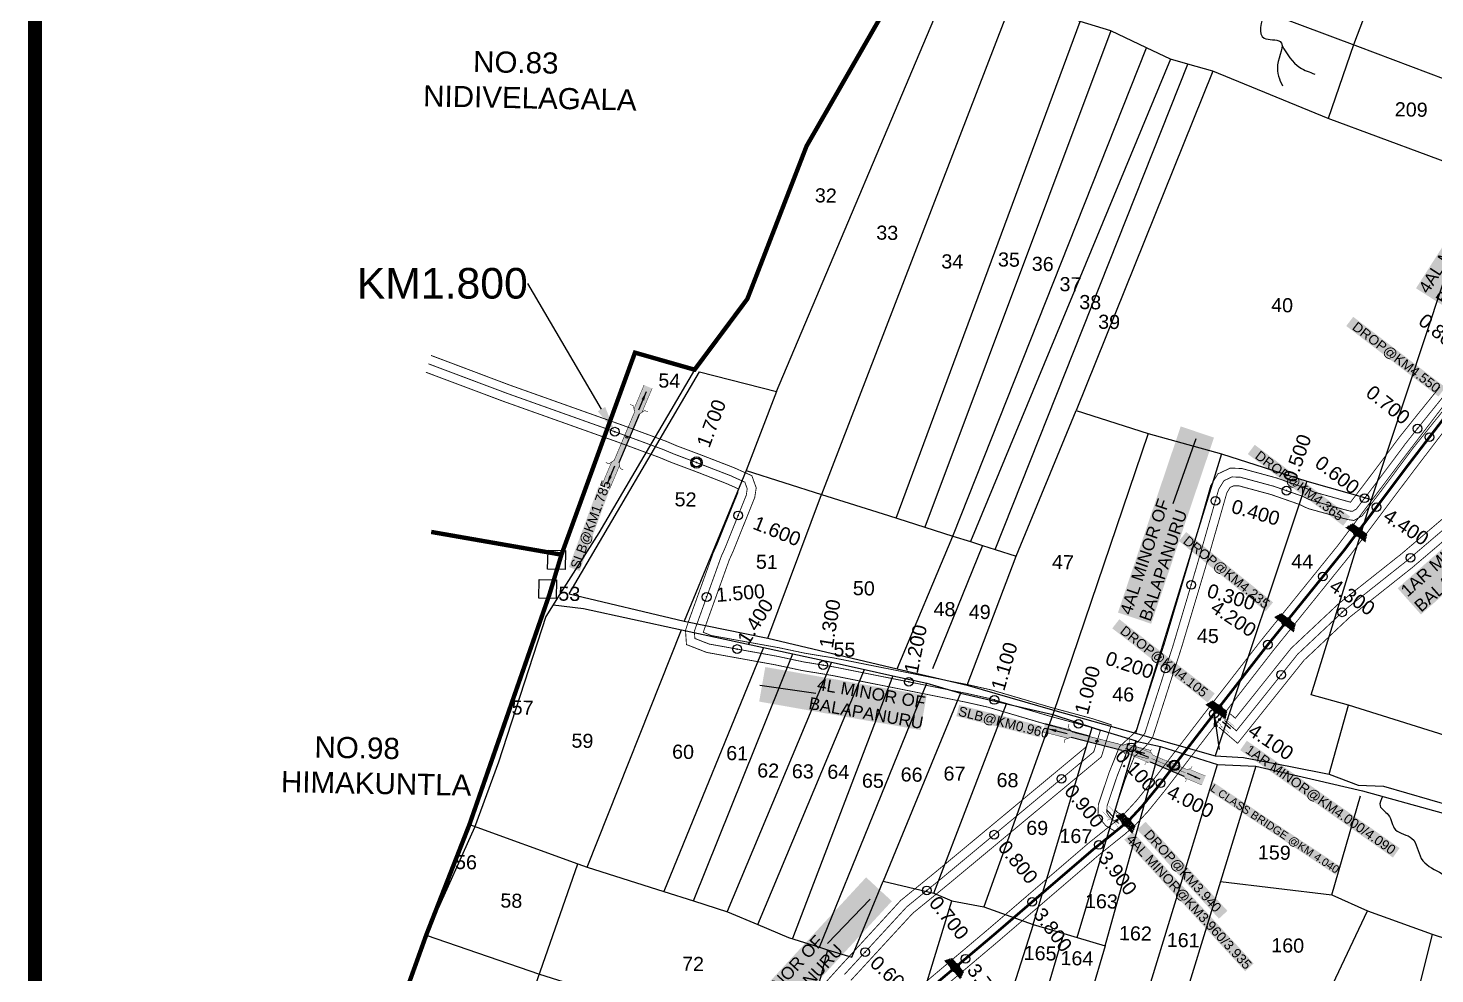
# Model space of a CAD drawing. Header units: millimetres. Extents: x 191939 to 221722, y 1607077 to 1617110.
# Drawn here: x 191939 to 193548, y 1613480 to 1614562 of the extents above; entities that cross this region are included whole.
import ezdxf
from ezdxf import colors
from ezdxf.entities.mleader import LeaderData, LeaderLine
from ezdxf.enums import TextEntityAlignment as Align
from ezdxf.math import Vec2, Vec3

# ---------------------------------------------------------------- set-up
doc = ezdxf.new("R2010")
doc.units = ezdxf.units.MM
doc.header["$LTSCALE"] = 15
doc.header["$PDMODE"] = 32
doc.header["$PDSIZE"] = 10
doc.linetypes.add('ACAD_ISO02W100', pattern=[15, 12, -3])
doc.linetypes.add('HIDDEN2', pattern=[0.1875, 0.125, -0.0625])
for name, color, linetype in [('BOUNDRY STONES', 240, 'Continuous'), ('CANAL1', 7, 'Continuous'), ('CS', 134, 'Continuous'), ('CSMark', 72, 'Continuous'), ('PAPER SIZE', 5, 'Continuous'), ('PLOTS', 7, 'Continuous'), ('PLOTS NO', 7, 'Continuous'), ('STREAMS', 4, 'Continuous'), ('STRUCTURE', 5, 'Continuous'), ('TEXT', 1, 'Continuous'), ('text2', 7, 'Continuous'), ('VILLAGE BOUNDRY', 5, 'Continuous'), ('VILLAGE STONES', 240, 'Continuous')]:
    doc.layers.add(name, color=color, linetype=linetype)
doc.styles.get("Standard").update_dxf_attribs({"font": 'arial.ttf'})
doc.dimstyles.get("Standard").update_dxf_attribs({"dimtxt": 0.18, "dimasz": 0.18, "dimexe": 0.18, "dimexo": 0.0625, "dimgap": 0.09, "dimtad": 0, "dimtih": 1, "dimtoh": 1, "dimdec": 4, "dimzin": 0, "dimdsep": 46, "dimtxsty": 'Standard', "dimcen": 0.09, "dimadec": 0, "dimazin": 0, "dimtfac": 1, "dimtdec": 4, "dimtofl": 0, "dimtmove": 0, "dimatfit": 3, "dimfxl": 1, "dimtolj": 1, "dimtzin": 0, "dimarcsym": 0})

# ---------------------------------------------------------------- blocks, each defined once
blk = doc.blocks.new('DROP')
h = blk.add_hatch()
h.set_pattern_fill('ANSI31', color=1, scale=10, angle=45)
h.set_pattern_definition([(90, (-324.4107, -25.7687), (-1.25, 0), [])])
h.paths.add_polyline_path([(-9.9, -4.3), (-13.8, 4.1), (13.8, 4.1), (10.2, -4.3)])
at = {"layer": 'STRUCTURE', "color": 5, "const_width": 0.49}
blk.add_lwpolyline([(-9.9, -4.3), (-13.8, 4.1), (13.8, 4.1), (10.2, -4.3), (-9.9, -4.3)], dxfattribs=at)
at = {"layer": 'STRUCTURE', "color": 5}
blk.add_circle((0, 0), 1.33, dxfattribs=at)
blk = doc.blocks.new('DLB')
at = {"layer": 'STRUCTURE'}
h = blk.add_hatch(dxfattribs=at)
h.set_pattern_fill('DOTS', color=6, scale=20, angle=320.3722, style=0)
h.set_pattern_definition([(320.372247934, (0, 0), (1.2786241598, 0.5641323054), [0, -1.25])])
h.paths.add_polyline_path([(769699.5, 1706950), (769699.5, 1706934), (769729.1, 1706934), (769732.1, 1706936), (769792.1, 1706936), (769795.1, 1706934), (769824.7, 1706934), (769824.7, 1706950), (769795.1, 1706950), (769792.1, 1706948), (769732.1, 1706948), (769729.1, 1706950)])
at = {"layer": 'STRUCTURE', "color": 6, "linetype": 'ACAD_ISO02W100', "ltscale": 0.5, "const_width": 0.5}
for points in [[(769699.5, 1706950), (769729.1, 1706950)], [(769795.1, 1706950), (769824.7, 1706950)], [(769699.5, 1706934), (769729.1, 1706934)], [(769795.1, 1706934), (769824.7, 1706934)]]:
    blk.add_lwpolyline(points, dxfattribs=at)
at = {"layer": 'STRUCTURE', "color": 6, "const_width": 0.628}
for points in [[(769726.1, 1706956), (769726.1, 1706952), (769732.1, 1706948), (769792.1, 1706948), (769798.1, 1706952), (769798.1, 1706956)], [(769726.1, 1706928), (769726.1, 1706932), (769732.1, 1706936), (769792.1, 1706936), (769798.1, 1706932), (769798.1, 1706928)], [(769732.1, 1706942), (769792.1, 1706942)]]:
    blk.add_lwpolyline(points, dxfattribs=at)
at = {"layer": 'STRUCTURE', "color": 6}
blk.add_lwpolyline([(769732.1, 1706936), (769792.1, 1706936)], dxfattribs=at)
blk.add_lwpolyline([(769732.1, 1706936), (769792.1, 1706936)], dxfattribs=at)
at = {"layer": 'STRUCTURE', "color": 0}
blk.add_circle((769762.1, 1706942), 1.8, dxfattribs=at)
for points in [[(769703.8, 1706942), (769726.7, 1706942)], [(769818.6, 1706942), (769795.7, 1706942)]]:
    blk.add_leader(points, dimstyle='Standard', override={"dimasz": 10, "dimgap": 0.09, "dimtad": 0}, dxfattribs=at)
blk = doc.blocks.new('OT')
at = {"layer": 'STRUCTURE', "color": 190}
for points, const_width in [([(769751.4, 1706595.8), (769729.4, 1706595.8)], 0.5), ([(769751.4, 1706579), (769729.4, 1706579)], 0.5), ([(769775.2, 1706601.8), (769775.2, 1706597.8), (769769.2, 1706593.8), (769761.8, 1706593.8), (769754.4, 1706593.8), (769748.4, 1706597.8), (769748.4, 1706601.8)], 0.5), ([(769748.4, 1706573), (769748.4, 1706577), (769754.4, 1706581), (769761.8, 1706581), (769761.8, 1706581), (769761.8, 1706581), (769769.2, 1706581), (769775.2, 1706577), (769775.2, 1706573)], 0.5), ([(769761.8, 1706593.8), (769761.8, 1706581)], 2.5)]:
    blk.add_lwpolyline(points, dxfattribs=dict(at, const_width=const_width))
at = {"layer": 'STRUCTURE', "color": 0}
blk.add_circle((769761.8, 1706587.4), 1.87, dxfattribs=at)
blk.add_leader([(769732.6, 1706587.4), (769753.8, 1706587.4)], dimstyle='Standard', override={"dimasz": 10, "dimgap": 0.09, "dimtad": 0}, dxfattribs=at)
blk = doc.blocks.new('SLB')
at = {"layer": 'STRUCTURE'}
h = blk.add_hatch(dxfattribs=at)
h.set_pattern_fill('DOTS', color=6, scale=20, angle=320.3722, style=0)
h.set_pattern_definition([(320.372247934, (-159.4327, -72.9564), (1.2786241598, 0.5641323054), [0, -1.25])])
h.paths.add_polyline_path([(769699.5, 1706871.1), (769699.5, 1706861.1), (769729.1, 1706861.1), (769732.1, 1706863.1), (769792.1, 1706863.1), (769795.1, 1706861.1), (769824.7, 1706861.1), (769824.7, 1706871.1), (769795.1, 1706871.1), (769792.1, 1706869.1), (769732.1, 1706869.1), (769729.1, 1706871.1)])
at = {"layer": 'STRUCTURE', "color": 6, "linetype": 'ACAD_ISO02W100', "ltscale": 0.5, "const_width": 0.5}
for points in [[(769699.5, 1706871.1), (769729.1, 1706871.1)], [(769795.1, 1706871.1), (769824.7, 1706871.1)], [(769699.5, 1706861.1), (769729.1, 1706861.1)], [(769795.1, 1706861.1), (769824.7, 1706861.1)]]:
    blk.add_lwpolyline(points, dxfattribs=at)
at = {"layer": 'STRUCTURE', "color": 6, "const_width": 0.628}
for points in [[(769726.1, 1706877.1), (769726.1, 1706873.1), (769732.1, 1706869.1), (769792.1, 1706869.1), (769798.1, 1706873.1), (769798.1, 1706877.1)], [(769726.1, 1706855.1), (769726.1, 1706859.1), (769732.1, 1706863.1), (769792.1, 1706863.1), (769798.1, 1706859.1), (769798.1, 1706855.1)]]:
    blk.add_lwpolyline(points, dxfattribs=at)
at = {"layer": 'STRUCTURE', "color": 6}
blk.add_lwpolyline([(769732.1, 1706863.1), (769792.1, 1706863.1)], dxfattribs=at)
blk.add_lwpolyline([(769732.1, 1706863.1), (769792.1, 1706863.1)], dxfattribs=at)
at = {"layer": 'STRUCTURE', "color": 0}
blk.add_circle((769762.1, 1706866.1), 1.24, dxfattribs=at)
for points in [[(769703.8, 1706866), (769726.7, 1706866)], [(769818.6, 1706865.8), (769795.7, 1706865.8)]]:
    blk.add_leader(points, dimstyle='Standard', override={"dimasz": 10, "dimgap": 0.09, "dimtad": 0}, dxfattribs=at)

msp = doc.modelspace()

# ---------------------------------------------------------------- linework, layer by layer
at = {"layer": 'BOUNDRY STONES'}
for points in [[(192533.9, 1613964.8), (192553.8, 1613964.4), (192553.3, 1613942.8), (192533.4, 1613943.2)], [(192523.7, 1613931.4), (192543.6, 1613931), (192543.1, 1613909.4), (192523.2, 1613909.8)]]:
    msp.add_lwpolyline(points, close=True, dxfattribs=at)
at = {"layer": 'CANAL1', "color": 200, "const_width": 1}
for points in [[(192400, 1614187.5), (192490, 1614153.6), (192619.4, 1614107.6), (192668.8, 1614089.4), (192681.5, 1614084), (192710, 1614073.3), (192746.2, 1614059.3), (192767, 1614050), (192772, 1614036.1), (192770.3, 1614025), (192745.4, 1613963.1), (192741.3, 1613954.1), (192712.3, 1613873.6), (192711.4, 1613870.9), (192720.8, 1613867.2), (192797.4, 1613853.4), (192827.8, 1613847), (192861.8, 1613841.4), (193014.3, 1613811), (193041.5, 1613804.9), (193110.3, 1613784.7), (193157, 1613772.1), (193178.2, 1613765.1), (193166.8, 1613728.4), (192992.7, 1613583.6), (192951, 1613549.6), (192880.3, 1613472.9)], [(192394.1, 1614168.3), (192483.1, 1614134.9), (192612.6, 1614088.8), (192661.4, 1614070.8), (192674, 1614065.5), (192702.9, 1614054.7), (192738.5, 1614040.8), (192751, 1614035.2), (192751.5, 1614034), (192750.9, 1614030.2), (192727, 1613970.9), (192722.8, 1613961.6), (192693.4, 1613880.2), (192691.1, 1613873.2), (192692.2, 1613856.9), (192715.4, 1613847.9), (192793.5, 1613833.8), (192824.1, 1613827.3), (192858.2, 1613821.7), (193010.1, 1613791.4), (193036.5, 1613785.5), (193104.8, 1613765.4), (193151.3, 1613752.9), (193153.3, 1613752.3), (193149.5, 1613740), (192980, 1613599.1), (192937.2, 1613564.2), (192865.5, 1613486.3), (192831.1, 1613448)], [(192935.7, 1613445.7), (193037.3, 1613531.3), (193152, 1613629.7), (193182.8, 1613654.4), (193193.9, 1613664.3), (193206.7, 1613678.1), (193225.2, 1613700.9), (193246.9, 1613729), (193286.6, 1613780.6), (193349, 1613860.9), (193437.5, 1613970.4), (193508.2, 1614064.5), (193574.2, 1614150.8)], [(192947.3, 1613431.9), (193048.9, 1613517.6), (193163.5, 1613615.9), (193194.4, 1613640.7), (193206.5, 1613651.4), (193220.3, 1613666.3), (193239.3, 1613689.7), (193261.2, 1613718.1), (193300.8, 1613769.5), (193363.2, 1613849.7), (193451.7, 1613959.3), (193522.6, 1614053.6), (193588.4, 1614139.7)], [(193182.1, 1613643.7), (193172.2, 1613649.5), (193167.4, 1613655.1), (193163, 1613662.3), (193163.4, 1613674), (193175.3, 1613709.5), (193187.6, 1613740.2), (193202.9, 1613754.3), (193207.5, 1613760.1), (193225.6, 1613816.5), (193239.3, 1613858.9), (193266, 1613948.2), (193291.9, 1614038.7), (193300.1, 1614052), (193314.3, 1614058.7), (193327.5, 1614058.2), (193367, 1614047.5), (193401.3, 1614035.5), (193407.8, 1614032.3), (193410.7, 1614031.1), (193431.1, 1614025.5), (193447.1, 1614021), (193451.9, 1614019.7), (193470.6, 1614044.3), (193489.7, 1614069.7), (193506.9, 1614092.9), (193528.1, 1614119.4), (193554.2, 1614151.7)], [(193192.2, 1613661), (193185.2, 1613665.1), (193183.6, 1613666.9), (193183.2, 1613667.6), (193183.3, 1613670.4), (193194.1, 1613702.6), (193204.5, 1613728.6), (193217.6, 1613740.6), (193225.4, 1613750.6), (193244.6, 1613810.4), (193258.4, 1613853), (193285.2, 1613942.6), (193310.4, 1614030.5), (193314, 1614036.5), (193318.4, 1614038.5), (193324.5, 1614038.3), (193361.1, 1614028.4), (193393.5, 1614017.1), (193399.7, 1614014), (193404.4, 1614012.1), (193425.8, 1614006.2), (193441.8, 1614001.7), (193449, 1613999.8), (193455.8, 1613998.8), (193465.2, 1614004.1), (193486.6, 1614032.2), (193505.7, 1614057.8), (193522.7, 1614080.6), (193543.7, 1614106.9), (193570.2, 1614139.7)], [(193314.3, 1613777.7), (193320, 1613772.7), (193383.9, 1613852.6), (193438.2, 1613903.6), (193510.1, 1613960.6), (193625.8, 1614059.1)], [(193301.2, 1613762.5), (193322.7, 1613744), (193398.7, 1613839), (193451.3, 1613888.5), (193522.8, 1613945.2), (193638.8, 1614043.9)]]:
    msp.add_lwpolyline(points, dxfattribs=at)
at = {"layer": 'CANAL1', "color": 1, "linetype": 'HIDDEN2', "ltscale": 4, "const_width": 1}
for points in [[(192397.1, 1614177.9), (192486.5, 1614144.3), (192616, 1614098.2), (192665.1, 1614080.1), (192677.8, 1614074.8), (192703.8, 1614065), (192742.4, 1614050.1), (192759, 1614042.6), (192761.7, 1614035.1), (192760.6, 1614027.6), (192736.2, 1613967), (192732.1, 1613957.9), (192702.9, 1613876.9), (192701.2, 1613872), (192701.8, 1613863.9), (192718.1, 1613857.5), (192795.5, 1613843.6), (192826, 1613837.1), (192860, 1613831.5), (193012.2, 1613801.2), (193039, 1613795.2), (193107.6, 1613775.1), (193154.2, 1613762.5), (193165.7, 1613758.7), (193158.1, 1613734.2), (192986.3, 1613591.4), (192944.1, 1613556.9), (192872.9, 1613479.6)], [(193187.1, 1613652.4), (193178.7, 1613657.3), (193175.5, 1613661), (193173.1, 1613665), (193173.3, 1613672.2), (193184.7, 1613706.1), (193196, 1613734.4), (193210.2, 1613747.4), (193216.5, 1613755.3), (193235.1, 1613813.4), (193248.9, 1613856), (193275.6, 1613945.4), (193301.1, 1614034.6), (193307.1, 1614044.3), (193316.3, 1614048.6), (193326, 1614048.2), (193364.1, 1614037.9), (193397.4, 1614026.3), (193403.7, 1614023.1), (193407.6, 1614021.6), (193428.5, 1614015.8), (193444.4, 1614011.3), (193451, 1614009.6), (193453.9, 1614009.2), (193458.5, 1614011.8), (193478.6, 1614038.3), (193497.7, 1614063.7), (193514.8, 1614086.7), (193535.9, 1614113.2), (193562.2, 1614145.7)], [(193307.7, 1613770.1), (193321.3, 1613758.3), (193391.3, 1613845.8), (193444.7, 1613896), (193516.5, 1613952.9), (193632.3, 1614051.5)]]:
    msp.add_lwpolyline(points, dxfattribs=at)
at = {"layer": 'CANAL1', "color": 3, "linetype": 'HIDDEN2', "ltscale": 4, "true_color": 0x00ff00, "const_width": 3}
msp.add_lwpolyline([(192941.5, 1613438.8), (193043.1, 1613524.4), (193157.7, 1613622.8), (193188.6, 1613647.6), (193200.2, 1613657.8), (193213.5, 1613672.2), (193232.3, 1613695.3), (193254, 1613723.6), (193293.7, 1613775.1), (193356.1, 1613855.3), (193444.6, 1613964.8), (193515.4, 1614059.1), (193581.3, 1614145.2)], dxfattribs=at)
at = {"layer": 'CANAL1', "color": 3, "linetype": 'HIDDEN2', "ltscale": 4, "const_width": 1.5}
msp.add_lwpolyline([(192941.5, 1613438.8), (193043.1, 1613524.4), (193157.7, 1613622.8), (193188.6, 1613647.6), (193200.2, 1613657.8), (193213.5, 1613672.2), (193232.3, 1613695.3), (193254, 1613723.6), (193293.7, 1613775.1), (193356.1, 1613855.3), (193444.6, 1613964.8), (193515.4, 1614059.1), (193581.3, 1614145.2)], dxfattribs=at)
at = {"layer": 'CS'}
for p in [(192610.2, 1614100.3), (193528.4, 1614103.8), (192703.8, 1614065), (193297.3, 1614021.2), (193378.6, 1614032.9), (193467.9, 1614024.2), (192751.3, 1614004.6), (193269.5, 1613925.1), (192715.3, 1613911.3), (192750.2, 1613851.8), (192848.5, 1613833.4), (193240.3, 1613829.5), (192946.6, 1613814.3), (193044.4, 1613793.6), (193140.6, 1613766.2), (193201.3, 1613739.3), (193121.1, 1613703.4), (193044.2, 1613639.5), (192967.2, 1613575.8), (192896.6, 1613505.3)]:
    msp.add_point(p, dxfattribs=at)
at = {"layer": 'CS', "color": 2}
for p in [(193520.4, 1613956.2), (193442.3, 1613893.8), (193372.6, 1613822.4)]:
    msp.add_point(p, dxfattribs=at)
at = {"layer": 'PAPER SIZE', "color": 5, "const_width": 16}
msp.add_lwpolyline([(191947.1, 1616708.1), (198356.8, 1616708.1), (198356.8, 1610298.2), (191947.1, 1610298.2)], close=True, dxfattribs=at)
at = {"layer": 'PLOTS'}
for points in [[(193427.4, 1613708.8), (193449.5, 1613787.7), (193407, 1613799.5), (193476, 1614022.7), (193598.9, 1614394.3), (193621.8, 1614479.9), (193642.3, 1614467.9), (193696.4, 1614575.8), (193658.7, 1614657), (193626.4, 1614720), (193594, 1614829.4), (193594.6, 1614856.3), (193618.6, 1614949.7), (193481.4, 1615127.9), (193414, 1615236.2), (193377.2, 1615295.8), (193348.1, 1615360.5), (193305.3, 1615406), (193301.6, 1615418.8)], [(193642.3, 1614467.9), (193621.8, 1614479.9), (193460.3, 1614540.6), (193229.7, 1614627.3), (192985.4, 1614720.8)], [(193519, 1614703.8), (193492.5, 1614641.3), (193455.3, 1614542.5), (193426.1, 1614458.6)], [(193598.9, 1614394.3), (193426.1, 1614458.6), (193294.3, 1614512.6), (193265.6, 1614520.7), (193245.8, 1614526.3), (193218.3, 1614539.4), (193177.7, 1614558.8), (193142.6, 1614569.5), (193066.6, 1614599.1), (192989.5, 1614624.3), (192951.4, 1614640.4)], [(192795.1, 1614146.3), (192996.1, 1614621.5)], [(193066.6, 1614599.1), (192846.8, 1614028.5)], [(192932.1, 1614001.6), (193142.6, 1614569.5)], [(193177.7, 1614558.8), (192964.9, 1613991.2)], [(192933.4, 1613829.2), (192997.1, 1613981), (193218.3, 1614539.4)], [(193245.8, 1614526.3), (193017.2, 1613974.7)], [(193045.5, 1613965.7), (193265.6, 1614520.7)], [(193294.3, 1614512.6), (193137.9, 1614124.7)], [(192701.5, 1614171.2), (192591.9, 1613984.6), (192549.3, 1613917.4), (192531.4, 1613889.1), (192477, 1613722.4), (192449.7, 1613647.6), (192394.5, 1613524.8)], [(192558.2, 1613915), (192707.1, 1614168.9), (192795.1, 1614146.3), (192760.5, 1614055.8), (192689.5, 1613883.6)], [(192760.5, 1614055.8), (192846.8, 1614028.5), (192923.3, 1614004.3), (192964.9, 1613991.2), (192997.1, 1613981), (193017.2, 1613974.7), (193030.9, 1613970.3), (193045.5, 1613965.7), (193069.4, 1613958.1), (193137.9, 1614124.7), (193220.2, 1614098.1), (193304.2, 1614074.9), (193401.8, 1614043.8), (193476, 1614022.7)], [(193220.2, 1614098.1), (193111.2, 1613776.9)], [(193304.2, 1614074.9), (193205.7, 1613755.5)], [(193401.8, 1614043.8), (193297.1, 1613729.7)], [(192785.2, 1613864.4), (192846.8, 1614028.5)], [(193030.9, 1613970.3), (192973.7, 1613829.2)], [(193013.2, 1613810.3), (193069.4, 1613958.1)], [(192558.2, 1613915), (192689.5, 1613883.6), (192785.2, 1613864.4), (192933.4, 1613829.2), (192970.8, 1613820.4), (193013.2, 1613810.3), (193110.8, 1613782.4), (193205.7, 1613755.5), (193297.1, 1613729.7), (193329.5, 1613727.7), (193383.1, 1613717.3), (193427.4, 1613708.8), (193460.6, 1613696), (193489.7, 1613695), (193647.5, 1613649.2)], [(192539.8, 1613902.4), (192574.4, 1613898.3), (192686.5, 1613873.9), (192780.3, 1613853.5), (192813.9, 1613846.2), (192858.1, 1613836.6), (192894.2, 1613828.7), (192928.4, 1613821.3), (192967, 1613812.9), (193005.8, 1613801.3), (193111.2, 1613776.9), (193160.2, 1613760.9), (193206.6, 1613747)], [(192354.7, 1613007.4), (192396, 1613098.2), (192448.9, 1613240.4), (192483.8, 1613351.9), (192522.3, 1613475), (192568.1, 1613606.2), (192578.7, 1613602.4), (192686.5, 1613873.9)], [(192780.3, 1613853.5), (192666.2, 1613574.5)], [(192700.4, 1613563.7), (192813.9, 1613846.2)], [(192858.1, 1613836.6), (192738.8, 1613551.5)], [(192774, 1613536.7), (192896, 1613828.3)], [(192928.4, 1613821.3), (192813.4, 1613520.7)], [(192844.5, 1613510.9), (192967, 1613812.9)], [(193005.8, 1613801.3), (192917.4, 1613586.4)], [(192975.2, 1613572.7), (193058.5, 1613789.1)], [(193748.7, 1613704.3), (193689.9, 1613679.5), (193630.6, 1613721.8), (193579.4, 1613747), (193449.5, 1613787.7)], [(193111.2, 1613776.9), (193032.5, 1613557)], [(193088.9, 1613536.7), (193156.3, 1613762)], [(192976.7, 1613097), (193036.9, 1613269), (193071.9, 1613350.8), (193123.8, 1613526.5), (193139.3, 1613521.9), (193206.4, 1613746.5), (193234.4, 1613740.4), (193299.8, 1613719.7), (193343.4, 1613717.7), (193411.4, 1613702.1), (193465.6, 1613689.7), (193681.9, 1613630), (193739.8, 1613606.4), (193793.8, 1613555.9), (193799.1, 1613537.9), (193850.4, 1613521.7), (193888.4, 1613509.8), (194063, 1613437), (194167, 1613394.8), (194178.1, 1613388.3), (194266.2, 1613347.5), (194364.9, 1613357.6), (194410.9, 1613355.3), (194410.4, 1613403.4)], [(193139.3, 1613521.9), (193171.2, 1613512.5), (193234.4, 1613740.4)], [(193151.8, 1613342.4), (193206.1, 1613414.9), (193299.8, 1613719.7)], [(193343.4, 1613717.7), (193303.1, 1613586), (193251.8, 1613418.3), (193206.1, 1613414.9)], [(193430.3, 1613570.7), (193463.2, 1613684.1)], [(192444, 1613651.3), (192568.1, 1613606.2), (192578.7, 1613602.4), (192666.2, 1613574.5), (192700.4, 1613563.7), (192739.1, 1613551.4), (192774, 1613536.7), (192808.9, 1613522.1), (192844.5, 1613510.9), (192853.5, 1613508), (192881.2, 1613499.3), (192917.4, 1613586.4), (192975.2, 1613572.7), (192995.7, 1613563.8), (193032.5, 1613557), (193088.9, 1613536.7), (193123.8, 1613526.5)], [(193303.1, 1613586), (193430.3, 1613570.7), (193471.2, 1613552.4), (193545.2, 1613525.6), (193735.9, 1613463.7), (193769.6, 1613455.1), (193793.5, 1613445.3), (193736.2, 1613201.9)], [(192943.7, 1613393), (192995.7, 1613563.8)], [(193503.6, 1613359), (193398.9, 1613399.4), (193471.2, 1613552.4)], [(193088.9, 1613536.7), (193035.6, 1613369.6)], [(193545.2, 1613525.6), (193503.6, 1613359), (193485.3, 1613276.9)], [(192394.5, 1613524.8), (192524, 1613480.1), (192748.2, 1613409.4), (192821.7, 1613385.2), (192824.2, 1613393), (192938.7, 1613363.8), (192946, 1613392.4), (193035.6, 1613369.6), (193033.2, 1613360.3), (193075.1, 1613350.4)], [(193171.2, 1613512.5), (193121.9, 1613345.6)], [(192853.5, 1613508), (192824.2, 1613393)]]:
    msp.add_lwpolyline(points, dxfattribs=at)
at = {"layer": 'STREAMS'}
for points in [[(193172.2, 1615024.4), (193170.2, 1614991.6), (193166.1, 1614960.3), (193178.9, 1614927.1), (193182.4, 1614902.1), (193188.8, 1614876.4), (193208.4, 1614852.8), (193260.5, 1614814.1), (193289.1, 1614795.1), (193316.9, 1614762.2), (193337.6, 1614723.4), (193350.5, 1614669.3), (193358.1, 1614626.3), (193353.2, 1614580.9), (193353.1, 1614550.3), (193371.5, 1614546.5), (193368.5, 1614519.6), (193374, 1614495.6)], [(193373.5, 1614541.7), (193393.9, 1614516.7), (193411.2, 1614509.3)], [(193488.5, 1613683.3), (193485.7, 1613672.5), (193495, 1613662.3), (193503.3, 1613645.2), (193522.1, 1613635.3), (193532.8, 1613612.4), (193553.6, 1613596.5), (193566.5, 1613586.5), (193578, 1613562.7), (193593.1, 1613551.4), (193622, 1613516.9), (193640.6, 1613494.6), (193644.4, 1613484.9), (193680.4, 1613471.1), (193730.3, 1613455.8), (193755.9, 1613445.5), (193796.4, 1613440.2), (193836.9, 1613436.7), (193879.8, 1613416.9), (193903.3, 1613388.8), (193922.7, 1613371.8), (193958.2, 1613345), (193974.8, 1613325), (194013.6, 1613306), (194068.4, 1613312.5), (194092.2, 1613317.7), (194121.1, 1613297.8), (194137.7, 1613274.5), (194176.1, 1613239.4)]]:
    msp.add_spline(points, degree=3, dxfattribs=at)
at = {"layer": 'text2'}
msp.add_circle((192703.8, 1614065), 6.55, dxfattribs=at)
at = {"layer": 'text2', "color": 2, "linetype": 'Continuous'}
msp.add_circle((193250.4, 1613718.8, 1), 6, dxfattribs=at)
at = {"layer": 'text2', "color": 2}
for p in [(193542.1, 1614094), (193481.5, 1614014), (193420.3, 1613934.7), (193357.3, 1613856.8), (193295.7, 1613777.7), (193234.5, 1613698.3), (193163.9, 1613627.8), (193087.7, 1613562.7), (193011.4, 1613497.7)]:
    msp.add_point(p, dxfattribs=at)
at = {"layer": 'text2', "color": 2, "linetype": 'Continuous'}
for p in [(193460.2, 1613985.6, 1), (193378.4, 1613882.9, 1), (193300, 1613783.2, 1), (193300, 1613783.2, 1), (193250.4, 1613718.8, 1), (193195.7, 1613653.8, 1), (192999.5, 1613487.7, 1)]:
    msp.add_point(p, dxfattribs=at)
at = {"layer": 'VILLAGE BOUNDRY', "linetype": 'Continuous'}
msp.add_lwpolyline([(192337.9, 1613366.9, 5, 5, 0), (192394.5, 1613524.8, 5, 5, 0), (192444, 1613651.3, 5, 5, 0), (192535.4, 1613914, 5, 5, 0), (192549.2, 1613959.7, 5, 5, 0), (192400.2, 1613985.7, 5, 5, 0), (192549.2, 1613959.7, 5, 5, 0), (192633.3, 1614190.7, 5, 5, 0), (192701.5, 1614171.2, 5, 5, 0), (192761.9, 1614252.2, 5, 5, 0), (192829.6, 1614426.9, 5, 5, 0), (192949, 1614634.8, 5, 5, 0)], format="xyseb", dxfattribs=at)

# ---------------------------------------------------------------- block references
at = {"layer": 'STRUCTURE', "color": 0}
for p, rotation in [((1466098.4, 241436.6, 100), 67.1278422601232), ((-974696.4, 150178), 345.6862022259739)]:
    msp.add_blockref('SLB', p, dxfattribs=dict(at, rotation=rotation))
for name, p, xscale, yscale, zscale, rotation in [('OT', (1137792.9, 2068850.3), 0.5599999999999999, 0.5599999999999999, 0.5599999999999999, 140.0038291721132), ('DLB', (-767574.4, 722169.6, 1), 0.7, 0.7, 0.7, 337.1318850324346), ('OT', (-796898.4, 1268843), 0.5599999999999999, 0.5599999999999999, 0.5599999999999999, 313.4794347009797)]:
    msp.add_blockref(name, p, dxfattribs=dict(at, xscale=xscale, yscale=yscale, zscale=zscale, rotation=rotation))
at = {"layer": 'text2', "color": 2, "linetype": 'Continuous'}
for p, rotation in [((193460.2, 1613985.6, 1), 143.0724183613745), ((193378.4, 1613882.9, 1), 142.0184441331953), ((193300, 1613783.2, 1), 143.9855323250199), ((193195.7, 1613653.8, 1), 132.7634416932309), ((192999.5, 1613487.7, 1), 130.4456351451803)]:
    msp.add_blockref('DROP', p, dxfattribs=dict(at, rotation=rotation))

# ---------------------------------------------------------------- texts
at = {"layer": 'CSMark', "color": 1}
for s, rotation, p in [('0.800', 320.5354, (193533.2, 1614230.6)), ('0.700', 321.4359, (193473, 1614148.5)), ('1.700', 69.432, (192710.8, 1614083.7)), ('0.600', 322.7233, (193414.5, 1614067.8)), ('0.400', 344.0227, (193316.5, 1614015.7)), ('4.400', 326.3873, (193492.3, 1614006.8)), ('1.600', 338.0444, (192769.9, 1613997.1)), ('4.300', 326.3873, (193430.7, 1613926.7)), ('1.500', 4.901, (192726.1, 1613913.5)), ('0.300', 343.3782, (193288.7, 1613919.4)), ('1.400', 57.9242, (192756.1, 1613859.4)), ('1.300', 80.7026, (192851.7, 1613853.2)), ('4.200', 326.3873, (193294.9, 1613902.2)), ('1.200', 78.7337, (192948.8, 1613824.4)), ('1.100', 73.6368, (193047.9, 1613805.2)), ('0.200', 342.0645, (193172.6, 1613842.2)), ('1.000', 74.9295, (193143.6, 1613777.9)), ('4.100', 326.3873, (193337.6, 1613761.3)), ('0.100', 312.6132, (193187.3, 1613733.9)), ('0.900', 309.7346, (193129.6, 1613693.9)), ('4.000', 332.9359, (193243.9, 1613690.3)), ('0.800', 309.7346, (193053.6, 1613629.7)), ('3.900', 307.085, (193168.7, 1613617.9)), ('0.700', 309.2273, (192974.9, 1613566.1)), ('3.800', 307.085, (193094.5, 1613553.1)), ('0.600', 317.3617, (192906.2, 1613496.8)), ('3.700', 307.085, (193018.6, 1613489.2))]:
    msp.add_text(s, height=16, rotation=rotation, dxfattribs=at).set_placement(p, align=Align.MIDDLE_LEFT)
msp.add_text('0.500', height=16, rotation=70.7875, dxfattribs=at).set_placement((193399.9, 1614096.4), align=Align.MIDDLE_RIGHT)
at = {"layer": 'PLOTS NO'}
for s, p in [('209', (193521.3, 1614468.7)), ('32', (192851.6, 1614370.4)), ('33', (192921.9, 1614327.8)), ('34', (192996.3, 1614294.9)), ('35', (193061.1, 1614297.1)), ('36', (193099.8, 1614292.1)), ('37', (193131.5, 1614268.9)), ('38', (193154.1, 1614248.4)), ('40', (193373.6, 1614245)), ('39', (193175.7, 1614225.9)), ('54', (192672.6, 1614158.7)), ('52', (192691.2, 1614022.9)), ('51', (192784.2, 1613951.5)), ('47', (193122.9, 1613951.2)), ('44', (193396.6, 1613951.9)), ('50', (192895.1, 1613921.3)), ('53', (192558.2, 1613915)), ('48', (192987.4, 1613897.5)), ('49', (193027.7, 1613894.3)), ('45', (193288.7, 1613866.8)), ('55', (192872.9, 1613851.2)), ('46', (193191.8, 1613800)), ('57', (192504.8, 1613784.8)), ('59', (192573.2, 1613746.9)), ('60', (192688.3, 1613734.3)), ('61', (192750.2, 1613732.7)), ('62', (192785.7, 1613712.9)), ('63', (192825.3, 1613712)), ('64', (192865.9, 1613711.4)), ('65', (192905.5, 1613701.2)), ('66', (192949.8, 1613708.3)), ('67', (192998.8, 1613709.4)), ('68', (193059.5, 1613701.9)), ('69', (193093.4, 1613647.3)), ('167', (193137.7, 1613638)), ('159', (193364.7, 1613619.1)), ('56', (192440, 1613608.1)), ('58', (192491.9, 1613564.1)), ('163', (193166.9, 1613563.4)), ('162', (193205.8, 1613526.7)), ('161', (193260.5, 1613519)), ('165', (193096.8, 1613504)), ('160', (193380, 1613512.9)), ('72', (192699.7, 1613491.8)), ('164', (193138.9, 1613498.2))]:
    msp.add_text(s, height=16.13, rotation=358.8775, dxfattribs=at).set_placement(p, align=Align.MIDDLE_CENTER)
at = {"layer": 'STRUCTURE', "color": 5, "attachment_point": 1, "bg_fill": 1, "box_fill_scale": 1.1, "bg_fill_color": 7, "bg_fill_true_color": 16777215, "bg_fill_transparency": 0}
for s, insert, char_height, width, rotation in [('{\\C1;4AL MINOR OF BALAPANURU}', (193528.7, 1614264.7), 14, 211.275, 57.438), ('\\pi5.46173;DROP@KM4.550', (193455.2, 1614230.1), 11, 130.505, 322.5938), ('{\\C1;4AL MINOR OF BALAPANURU}', (193187.6, 1613894.4), 14, 221.817, 71.3541), ('\\pi7.28495;DROP@KM4.365', (193342.5, 1614083.8), 11, 134.272, 323.0818), ('{\\C1;1AR MINOR OF BALAPANURU}', (193507.8, 1613921.2), 14, 213.164, 41.5233), ('SLB@KM1.785', (192559.1, 1613946.2), 11, 96.041, 69.7624), ('\\pi2.92571;DROP@KM4.235', (193264, 1613984), 11, 125.553, 321.0637), ('\\pi8.15262;DROP@KM4.105', (193187.6, 1613884.3), 11, 136.007, 322.1334), ('\\pi60.78105;{\\C1;4L MINOR OF \\P\\pi55.01298;BALAPANURU }', (192783.5, 1613829.6), 14, 184.604, 349.9976), ('SLB@KM0.960', (193005, 1613786.5), 11, 96.041, 345.705), ('\\pi4.27378;1AR MINOR@KM4.000/4.090', (193333.5, 1613745.4), 11, 211.35, 324.9181), ('L CLASS BRIDGE @KM 4.040', (193295.5, 1613698), 9, 172.975, 326.4604), ('\\pi0.15254;4AL MINOR@KM3.960/3.935', (193202.7, 1613641.2), 11, 202.154, 312.5868), ('\\pi8.24926;DROP@KM3.940', (193217.4, 1613652.7), 11, 136.08, 312.5868), ('{\\C1;4L MINOR OF BALAPANURU }', (192755, 1613434.3), 14, 210.339, 47.2554)]:
    msp.add_mtext(s, dxfattribs=dict(at, insert=insert, char_height=char_height, width=width, rotation=rotation))
at = {"layer": 'TEXT', "char_height": 24.19, "width": 244.209, "attachment_point": 1, "rotation": 358.8775}
for s, insert in [('      NO.83 NIDIVELAGALA', (192392.1, 1614536.8)), ('    NO.98 HIMAKUNTLA', (192229.4, 1613752.7))]:
    msp.add_mtext(s, dxfattribs=dict(at, insert=insert))

# ---------------------------------------------------------------- leaders
at = {"layer": 'PAPER SIZE', "color": 1}
for points in [[(193274.9, 1614092.3), (193248.4, 1614017.8)], [(192776.3, 1613810.5), (192840.2, 1613801.2)], [(192902.3, 1613565.8), (192853.7, 1613515.1)]]:
    msp.add_leader(points, dimstyle='Standard', override={"dimasz": 30, "dimgap": 0.09, "dimtad": 0, "dimtfill": 2, "dimtfillclr": 5}, dxfattribs=at)
at = {"layer": 'text2'}
msp.add_leader([(193295.7, 1613777.7), (193301.6, 1613736.8)], dimstyle='Standard', override={"dimtxt": 5, "dimasz": 15, "dimgap": 0.09, "dimtad": 0, "dimzin": 2}, dxfattribs=at)
at = {"layer": 'VILLAGE STONES', "color": 1}
ml = msp.add_multileader_mtext('Standard', dxfattribs=at)
ml.set_content('KM1.800', color=1)
ml.set_leader_properties()
ml.build(insert=Vec2(0, 0))
ml.multileader.update_dxf_attribs({"dogleg_length": 0.36, "arrow_head_size": 30})
ctx = ml.context
ctx.base_point, ctx.char_height, ctx.arrow_head_size, ctx.landing_gap_size, ctx.plane_origin = Vec3(192320.8, 1614269.7), 35, 30, 0.09, Vec3(192185.4, 1613877.1)
ctx.text_align_type = 2
notes = []
notes.append((ctx, [(1, (1, 1, 0), (192510.8, 1614269.7), (-1, 0), 1.396927018504357e-11, [(0, [(192610.2, 1614100.3)], 0, [])])]))
ctx.mtext.insert, ctx.mtext.alignment, ctx.mtext.flow_direction = Vec3(192510.7, 1614287.5), 3, 5
for ctx, leaders in notes:
    for number, flags, end, landing, length, lines in leaders:
        leader = LeaderData()
        leader.index, (leader.has_last_leader_line, leader.has_dogleg_vector, leader.attachment_direction) = number, flags
        leader.last_leader_point, leader.dogleg_vector, leader.dogleg_length = Vec3(end), Vec3(landing), length
        for number, points, colour, breaks in lines:
            line = LeaderLine()
            line.index, line.vertices, line.color, line.breaks = number, Vec3.list(points), colors.encode_raw_color(colour), breaks
            leader.lines.append(line)
        ctx.leaders.append(leader)

doc.saveas('drawing.dxf')
